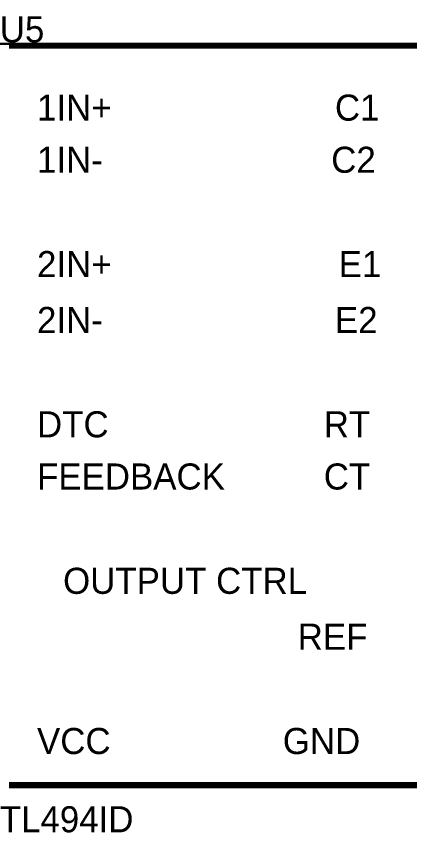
# Model space of a CAD drawing. Header units: millimetres. Extents: x 0 to 800, y 0 to 567.
# Drawn here: x 263.14 to 282.06, y 99.79 to 139.05 of the extents above; entities that cross this region are included whole.
import ezdxf

# ---------------------------------------------------------------- set-up
doc = ezdxf.new("R2010")
doc.units = ezdxf.units.MM
doc.layers.add('Sheet', color=255, linetype='Continuous')

msp = doc.modelspace()

# ---------------------------------------------------------------- linework, layer by layer
at = {"layer": 'Sheet'}
for points, const_width in [([(262.295, 137.64), (282.633, 137.64), (282.633, 102.071), (262.295, 102.071), (262.295, 137.64)], 0.3), ([(262.295, 137.64), (262.295, 102.071), (282.633, 102.071), (282.633, 137.64), (262.295, 137.64), (262.295, 137.64)], 0.0991)]:
    msp.add_lwpolyline(points, close=True, dxfattribs=dict(at, const_width=const_width))

# ---------------------------------------------------------------- texts
for s, height, p in [('U5', 1.2543, (262.34, 137.797)), ('1IN+', 1.2543, (264.132, 134.034)), ('C1', 1.2543, (278.467, 134.034)), ('1IN-', 1.2543, (264.132, 131.526)), ('C2', 1.2543, (278.288, 131.526)), ('2IN+', 1.2543, (264.132, 126.508)), ('E1', 1.2543, (278.646, 126.508)), ('2IN-', 1.2543, (264.132, 123.82)), ('E2', 1.2543, (278.467, 123.82)), ('DTC', 1.2543, (264.132, 118.803)), ('RT', 1.2543, (277.929, 118.803)), ('FEEDBACK', 1.2543, (264.132, 116.294)), ('CT', 1.2543, (277.929, 116.294)), ('OUTPUT CTRL', 1.25433, (265.386, 111.277)), ('REF', 1.2543, (276.675, 108.589)), ('VCC', 1.2543, (264.132, 103.572)), ('GND', 1.2543, (275.958, 103.572)), ('TL494ID', 1.2543, (262.34, 99.809))]:
    msp.add_text(s, height=height, dxfattribs=at).set_placement(p)

doc.saveas('drawing.dxf')
